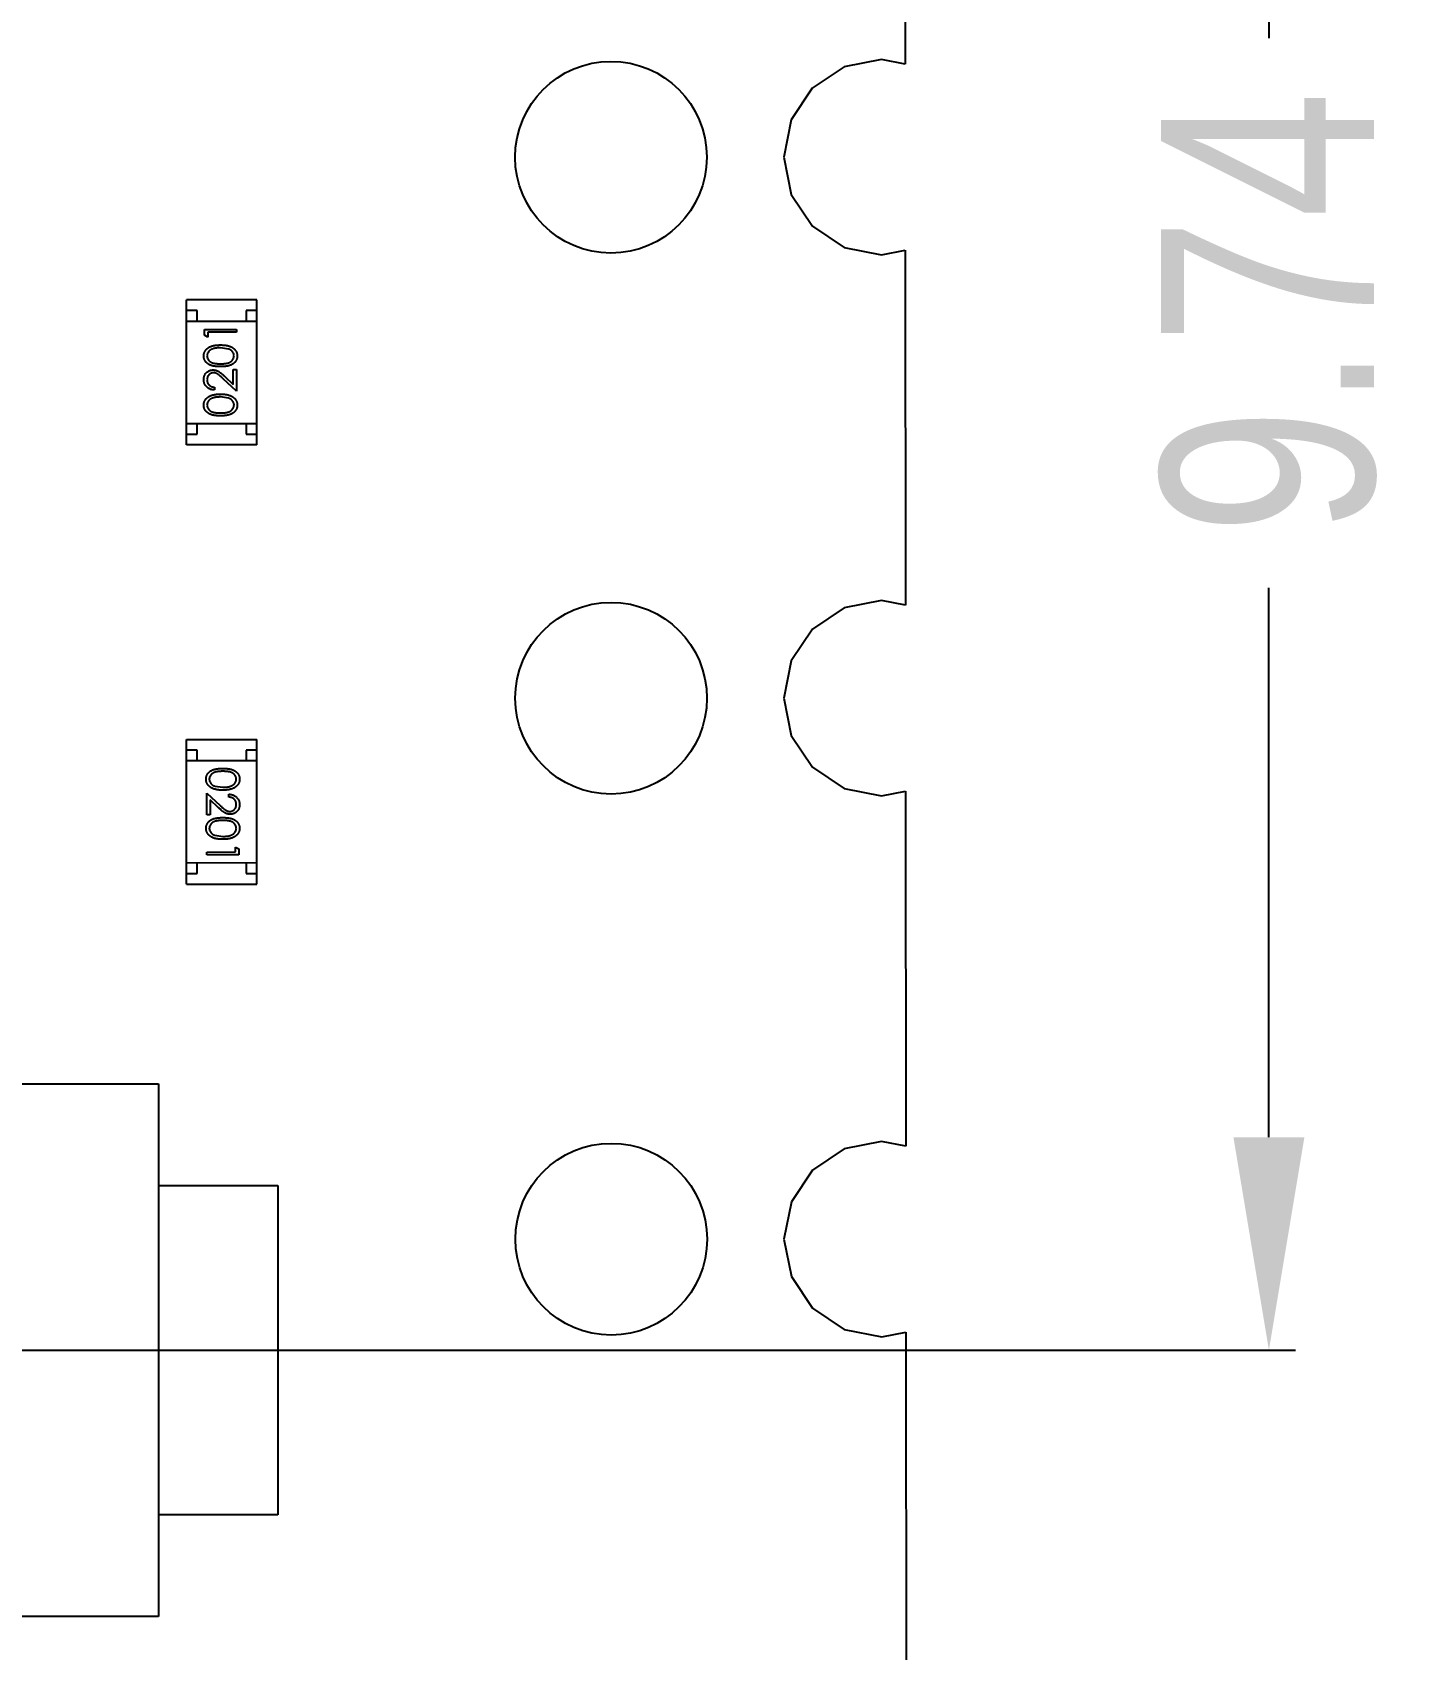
# Model space of a CAD drawing. Header units: inches. Extents: x -3.8 to 68.3, y -16.6 to 35.1.
# Drawn here: x 26.43 to 32.89, y 9.01 to 16.61 of the extents above; entities that cross this region are included whole.
import ezdxf

# ---------------------------------------------------------------- set-up
doc = ezdxf.new("R2010")
doc.units = ezdxf.units.IN
doc.header["$LTSCALE"] = 1.21
doc.header["$MEASUREMENT"] = 0
doc.header["$PDMODE"] = 3
doc.header["$PDSIZE"] = 0.3125
doc.layers.get('0').update_dxf_attribs({"linetype": 'CONTINUOUS'})
doc.layers.get('Defpoints').update_dxf_attribs({"linetype": 'CONTINUOUS'})
doc.layers.add('DIM', color=3, linetype='CONTINUOUS')
doc.styles.get("Standard").update_dxf_attribs({"font": 'txt', "width": 0.8})
doc.dimstyles.get("Standard").update_dxf_attribs({"dimtxt": 0.15625, "dimasz": 0.1875, "dimexe": 0.125, "dimexo": 0.0625, "dimgap": 0.09, "dimtad": 0, "dimtih": 1, "dimtoh": 1, "dimzin": 4, "dimdsep": 46, "dimtxsty": 'STANDARD', "dimblk": '_FILLED', "dimblk1": '_FILLED', "dimblk2": '_FILLED', "dimcen": 0.09, "dimazin": 1, "dimtp": 0.01, "dimtm": 0.01, "dimtfac": 1, "dimtofl": 0, "dimtmove": 0, "dimatfit": 3, "dimldrblk": '_FILLED', "dimfxl": 1, "dimtolj": 1, "dimtzin": 4, "dimarcsym": 0})

# ---------------------------------------------------------------- blocks, each defined once
blk = doc.blocks.new('_FILLED')
at = {"color": 0, "linetype": 'ByBlock'}
blk.add_solid([(0, 0), (-1, 0.1667), (-1, -0.1667)], dxfattribs=at)
blk = doc.blocks.new('*D7')
at = {"layer": 'Defpoints', "color": 0}
for p in [(13.5249, 20.1472), (6.8898, -3.3493), (29.5392, -3.3493)]:
    blk.add_point(p, dxfattribs=at)
at = {"layer": 'DIM', "color": 0, "lineweight": -2}
for p, q in [((13.4624, 20.1472), (6.7648, 20.1472)), ((6.8898, 19.1472), (6.8898, 10.0223)), ((6.8898, -2.3493), (6.8898, 6.7756)), ((29.4767, -3.3493), (6.7648, -3.3493))]:
    blk.add_line(p, q, dxfattribs=at)
for p, rotation in [((6.8898, 20.1472), 90), ((6.8898, -3.3493), 270)]:
    blk.add_blockref('_FILLED', p, dxfattribs=dict(at, rotation=rotation))
at = {"layer": 'DIM', "color": 0, "insert": (6.8898, 8.3989), "char_height": 1, "attachment_point": 5, "rotation": 90}
blk.add_mtext('\\A1;23.50', dxfattribs=at)
blk = doc.blocks.new('*D13')
at = {"layer": 'Defpoints', "color": 0}
for p in [(29.5249, 20.1593), (32.2355, 20.1593), (25.5208, 10.4191)]:
    blk.add_point(p, dxfattribs=at)
at = {"layer": 'DIM', "color": 0, "lineweight": -2}
for p, q in [((29.5874, 20.1593), (32.3605, 20.1593)), ((32.2355, 19.1593), (32.2355, 16.5792)), ((32.2355, 11.4191), (32.2355, 13.9992)), ((25.5833, 10.4191), (32.3605, 10.4191))]:
    blk.add_line(p, q, dxfattribs=at)
for p, rotation in [((32.2355, 20.1593), 90), ((32.2355, 10.4191), 270)]:
    blk.add_blockref('_FILLED', p, dxfattribs=dict(at, rotation=rotation))
at = {"layer": 'DIM', "color": 0, "insert": (32.2355, 15.2892), "char_height": 1, "attachment_point": 5, "rotation": 90}
blk.add_mtext('\\A1;9.74', dxfattribs=at)

msp = doc.modelspace()

# ---------------------------------------------------------------- linework, layer by layer
at = {"color": 7, "linetype": 'Continuous'}
for p, q in [((30.5258, 18.124), (30.5268, 16.4576)), ((30.4157, 16.4797), (30.2401, 16.4447)), ((30.5268, 16.4576), (30.4157, 16.4797)), ((30.2401, 16.4447), (30.0913, 16.3452)), ((30.0913, 16.3452), (29.9919, 16.1964)), ((29.9919, 16.1964), (29.957, 16.0208)), ((29.957, 16.0208), (29.992, 15.8452)), ((29.992, 15.8452), (30.0915, 15.6964)), ((30.0915, 15.6964), (30.2403, 15.5969)), ((30.2403, 15.5969), (30.4159, 15.5621)), ((30.4159, 15.5621), (30.5273, 15.5842)), ((30.5273, 15.5842), (30.5284, 13.9174)), ((27.4822, 15.3505), (27.1522, 15.3504)), ((27.1524, 14.6704), (27.1522, 15.3504)), ((27.4824, 14.6705), (27.4822, 15.3505)), ((27.2023, 15.3004), (27.1523, 15.3004)), ((27.2023, 15.2504), (27.2023, 15.3004)), ((27.4323, 15.3005), (27.4323, 15.2505)), ((27.4823, 15.3005), (27.4323, 15.3005)), ((27.1523, 15.2504), (27.4823, 15.2505)), ((27.237, 15.1845), (27.237, 15.2123)), ((27.237, 15.2123), (27.387, 15.2123)), ((27.2524, 15.1988), (27.2524, 15.1757)), ((27.387, 15.1988), (27.2524, 15.1988)), ((27.387, 15.2123), (27.387, 15.1988)), ((27.2524, 15.1757), (27.237, 15.1845)), ((27.3497, 15.1201), (27.312, 15.1257)), ((27.3871, 14.9219), (27.325, 14.9801)), ((27.3316, 14.9915), (27.3717, 14.954)), ((27.3717, 14.954), (27.3716, 15.0238)), ((27.3716, 15.0238), (27.387, 15.0238)), ((27.387, 15.0238), (27.3871, 14.9219)), ((27.2832, 14.9411), (27.2832, 14.9277)), ((27.3498, 14.8893), (27.3121, 14.895)), ((27.1524, 14.7704), (27.4824, 14.7705)), ((27.2024, 14.7204), (27.2024, 14.7704)), ((27.4324, 14.7705), (27.4324, 14.7205)), ((27.1524, 14.7204), (27.2024, 14.7204)), ((27.4824, 14.6705), (27.1524, 14.6704)), ((27.4324, 14.7205), (27.4824, 14.7205)), ((30.2407, 13.9047), (30.0919, 13.8052)), ((30.4163, 13.9397), (30.2407, 13.9047)), ((30.5284, 13.9174), (30.4163, 13.9397)), ((30.0919, 13.8052), (29.9924, 13.6564)), ((29.9924, 13.6564), (29.9576, 13.4808)), ((29.9576, 13.4808), (29.9925, 13.3052)), ((29.9925, 13.3052), (30.092, 13.1564)), ((27.1525, 13.2868), (27.4825, 13.2869)), ((27.1527, 12.6068), (27.1525, 13.2868)), ((27.2025, 13.2369), (27.1525, 13.2368)), ((27.2026, 13.1869), (27.2025, 13.2369)), ((27.4825, 13.2369), (27.4325, 13.2369)), ((27.4325, 13.2369), (27.4326, 13.1869)), ((27.4827, 12.6069), (27.4825, 13.2869)), ((27.4826, 13.1869), (27.1526, 13.1868)), ((30.092, 13.1564), (30.2409, 13.0569)), ((27.2851, 13.0681), (27.3229, 13.0624)), ((27.2479, 12.9335), (27.2479, 13.0354)), ((27.2479, 13.0354), (27.31, 12.9773)), ((27.2633, 13.0033), (27.2633, 12.9335)), ((27.3033, 12.9658), (27.2633, 13.0033)), ((27.3517, 13.0162), (27.3517, 13.0297)), ((30.2409, 13.0569), (30.4165, 13.0221)), ((30.4165, 13.0221), (30.5289, 13.0444)), ((30.5289, 13.0444), (30.5299, 11.3772)), ((27.2633, 12.9335), (27.2479, 12.9335)), ((27.2852, 12.8373), (27.3229, 12.8316)), ((27.2479, 12.7585), (27.3825, 12.7586)), ((27.2479, 12.7451), (27.2479, 12.7585)), ((27.3825, 12.7586), (27.3825, 12.7816)), ((27.3825, 12.7816), (27.3979, 12.7728)), ((27.3979, 12.7728), (27.3979, 12.7451)), ((27.4827, 12.7069), (27.1527, 12.7068)), ((27.2027, 12.6569), (27.2027, 12.7069)), ((27.3979, 12.7451), (27.2479, 12.7451)), ((27.4327, 12.7069), (27.4327, 12.6569)), ((27.1527, 12.6568), (27.2027, 12.6569)), ((27.1527, 12.6068), (27.4827, 12.6069)), ((27.4327, 12.6569), (27.4827, 12.6569)), ((24.021, 11.6688), (27.021, 11.6694)), ((27.021, 11.6694), (27.0215, 9.1694)), ((30.4168, 11.3997), (30.2412, 11.3647)), ((30.5299, 11.3772), (30.4168, 11.3997)), ((30.2412, 11.3647), (30.0924, 11.2652)), ((30.0924, 11.2652), (29.993, 11.1164)), ((27.0211, 11.192), (27.5817, 11.1921)), ((27.5817, 11.1921), (27.582, 9.647)), ((29.993, 11.1164), (29.9581, 10.9408)), ((29.9581, 10.9408), (29.9931, 10.7652)), ((29.9931, 10.7652), (30.0926, 10.6164)), ((30.0926, 10.6164), (30.2414, 10.5169)), ((30.2414, 10.5169), (30.417, 10.4821)), ((30.417, 10.4821), (30.5305, 10.5047)), ((30.5305, 10.5047), (30.5315, 8.837)), ((27.582, 9.647), (27.0214, 9.6469)), ((27.0215, 9.1694), (24.0215, 9.1688))]:
    msp.add_line(p, q, dxfattribs=at)
for centre in [(29.1458, 16.0206), (29.1464, 13.4806), (29.1469, 10.9406)]:
    msp.add_circle(centre, 0.45, dxfattribs=at)
for points, knots in [([(27.2332, 15.0874), (27.2332, 15.0886), (27.2332, 15.091), (27.2336, 15.0945), (27.2343, 15.0979), (27.2352, 15.1012), (27.2364, 15.1045), (27.2379, 15.1077), (27.2396, 15.1108), (27.2416, 15.1137), (27.2438, 15.1166), (27.2463, 15.1193), (27.2491, 15.1219), (27.2521, 15.1243), (27.2554, 15.1266), (27.259, 15.1287), (27.2628, 15.1306), (27.2669, 15.1324), (27.2713, 15.134), (27.2761, 15.1354), (27.2812, 15.1366), (27.2867, 15.1375), (27.2925, 15.1383), (27.2987, 15.1388), (27.3053, 15.1391), (27.3098, 15.1392), (27.3121, 15.1392)], [0, 0, 0, 0, 0.033788, 0.067194, 0.099862, 0.132567, 0.165151, 0.197913, 0.231319, 0.265083, 0.299255, 0.334399, 0.369943, 0.406284, 0.444064, 0.482998, 0.523354, 0.565537, 0.609613, 0.656391, 0.705885, 0.758325, 0.813832, 0.872795, 0.934722, 1, 1, 1, 1]), ([(27.312, 15.1257), (27.3102, 15.1257), (27.3067, 15.1257), (27.3015, 15.1255), (27.2966, 15.125), (27.2919, 15.1245), (27.2875, 15.1238), (27.2834, 15.123), (27.2795, 15.1219), (27.2758, 15.1207), (27.2724, 15.1194), (27.2692, 15.118), (27.2662, 15.1164), (27.2635, 15.1147), (27.261, 15.1129), (27.2588, 15.111), (27.2568, 15.1089), (27.2545, 15.106), (27.2522, 15.1023), (27.2501, 15.0976), (27.2488, 15.0928), (27.2486, 15.0895), (27.2486, 15.0879)], [0, 0, 0, 0, 0.065681, 0.128486, 0.188175, 0.245106, 0.299448, 0.350823, 0.399942, 0.446672, 0.491255, 0.533376, 0.573853, 0.612526, 0.649597, 0.685532, 0.720106, 0.753838, 0.818925, 0.880493, 0.940311, 1, 1, 1, 1]), ([(27.3121, 15.1392), (27.3144, 15.1392), (27.3188, 15.1391), (27.3254, 15.1388), (27.3315, 15.1383), (27.3374, 15.1376), (27.3428, 15.1366), (27.3479, 15.1354), (27.3526, 15.1341), (27.357, 15.1325), (27.3611, 15.1307), (27.3649, 15.1288), (27.3685, 15.1267), (27.3718, 15.1245), (27.3748, 15.1221), (27.3776, 15.1195), (27.3801, 15.1168), (27.3824, 15.1139), (27.3844, 15.1108), (27.3861, 15.1078), (27.3876, 15.1046), (27.3888, 15.1013), (27.3897, 15.098), (27.3904, 15.0945), (27.3908, 15.091), (27.3908, 15.0886), (27.3909, 15.0874)], [0, 0, 0, 0, 0.065063, 0.126773, 0.185516, 0.240765, 0.29298, 0.34225, 0.388919, 0.432776, 0.474628, 0.514775, 0.553606, 0.591426, 0.628028, 0.663804, 0.698984, 0.733591, 0.767628, 0.801208, 0.834264, 0.866981, 0.89972, 0.932702, 0.966176, 1, 1, 1, 1]), ([(27.3755, 15.0879), (27.3754, 15.0895), (27.3753, 15.0929), (27.374, 15.0977), (27.372, 15.1024), (27.3696, 15.1061), (27.3674, 15.1089), (27.3654, 15.1109), (27.3633, 15.1128), (27.361, 15.1145), (27.3585, 15.1161), (27.3557, 15.1176), (27.3528, 15.1189), (27.3508, 15.1197), (27.3497, 15.1201)], [0, 0, 0, 0, 0.112813, 0.225394, 0.339595, 0.459675, 0.521735, 0.583926, 0.648174, 0.713881, 0.781004, 0.851451, 0.924051, 1, 1, 1, 1]), ([(27.3121, 15.0373), (27.3097, 15.0373), (27.305, 15.0373), (27.2982, 15.0376), (27.2918, 15.0381), (27.2859, 15.0388), (27.2803, 15.0396), (27.2752, 15.0408), (27.2705, 15.042), (27.2662, 15.0435), (27.2622, 15.0452), (27.2585, 15.047), (27.2551, 15.0491), (27.2519, 15.0512), (27.2489, 15.0535), (27.2462, 15.056), (27.2438, 15.0587), (27.2415, 15.0615), (27.2396, 15.0644), (27.2379, 15.0674), (27.2364, 15.0706), (27.2352, 15.0738), (27.2343, 15.0771), (27.2336, 15.0804), (27.2332, 15.0839), (27.2332, 15.0862), (27.2332, 15.0874)], [0, 0, 0, 0, 0.068595, 0.133246, 0.194313, 0.251279, 0.304513, 0.354235, 0.400481, 0.443411, 0.484015, 0.523252, 0.561042, 0.5979, 0.633518, 0.668314, 0.702496, 0.736685, 0.770293, 0.803437, 0.835913, 0.86846, 0.900847, 0.933467, 0.966258, 1, 1, 1, 1]), ([(27.2486, 15.0879), (27.2486, 15.0862), (27.2488, 15.0829), (27.2501, 15.078), (27.2522, 15.0733), (27.2546, 15.0695), (27.2568, 15.0667), (27.2587, 15.0647), (27.2609, 15.0628), (27.2632, 15.061), (27.2657, 15.0594), (27.2684, 15.0579), (27.2713, 15.0565), (27.2744, 15.0553), (27.2778, 15.0542), (27.2816, 15.0533), (27.2857, 15.0525), (27.2903, 15.0519), (27.2952, 15.0513), (27.3004, 15.051), (27.3061, 15.0507), (27.31, 15.0507), (27.312, 15.0507)], [0, 0, 0, 0, 0.060387, 0.120883, 0.182755, 0.247811, 0.281299, 0.315088, 0.349702, 0.384857, 0.420966, 0.458511, 0.497175, 0.537602, 0.580503, 0.627468, 0.678388, 0.733983, 0.793747, 0.857714, 0.926698, 1, 1, 1, 1]), ([(27.312, 15.0507), (27.314, 15.0507), (27.3179, 15.0507), (27.3236, 15.051), (27.3288, 15.0514), (27.3337, 15.0518), (27.3382, 15.0525), (27.3424, 15.0533), (27.3462, 15.0542), (27.3496, 15.0553), (27.3527, 15.0565), (27.3556, 15.0579), (27.3583, 15.0593), (27.3608, 15.061), (27.3631, 15.0628), (27.3653, 15.0646), (27.3672, 15.0667), (27.3695, 15.0696), (27.3719, 15.0733), (27.3739, 15.0781), (27.3752, 15.0829), (27.3754, 15.0862), (27.3755, 15.0879)], [0, 0, 0, 0, 0.072951, 0.141584, 0.205926, 0.265301, 0.320597, 0.371817, 0.41879, 0.461699, 0.502134, 0.540804, 0.578181, 0.614297, 0.649678, 0.684299, 0.718359, 0.752081, 0.817652, 0.879722, 0.939966, 1, 1, 1, 1]), ([(27.3909, 15.0874), (27.3908, 15.0863), (27.3908, 15.0839), (27.3904, 15.0805), (27.3897, 15.0771), (27.3888, 15.0738), (27.3877, 15.0706), (27.3862, 15.0675), (27.3846, 15.0645), (27.3826, 15.0616), (27.3804, 15.0588), (27.378, 15.0562), (27.3753, 15.0537), (27.3723, 15.0514), (27.3691, 15.0492), (27.3656, 15.0472), (27.3619, 15.0453), (27.3579, 15.0436), (27.3536, 15.0421), (27.3489, 15.0408), (27.3437, 15.0397), (27.3382, 15.0388), (27.3322, 15.0381), (27.3259, 15.0376), (27.3191, 15.0373), (27.3145, 15.0373), (27.3121, 15.0373)], [0, 0, 0, 0, 0.033787, 0.066622, 0.099285, 0.131361, 0.163585, 0.196104, 0.228902, 0.262158, 0.295991, 0.330218, 0.36506, 0.400951, 0.43762, 0.475708, 0.515381, 0.556414, 0.599765, 0.646424, 0.696431, 0.749782, 0.806573, 0.867436, 0.931887, 1, 1, 1, 1]), ([(27.2332, 14.9766), (27.2332, 14.9782), (27.2333, 14.9814), (27.234, 14.9862), (27.235, 14.9906), (27.2364, 14.9949), (27.2383, 14.9989), (27.2406, 15.0026), (27.2433, 15.0062), (27.2464, 15.0094), (27.2498, 15.0123), (27.2534, 15.0149), (27.2571, 15.017), (27.2609, 15.0188), (27.2649, 15.0202), (27.2691, 15.0212), (27.2734, 15.0217), (27.2763, 15.0218), (27.2778, 15.0219)], [0, 0, 0, 0, 0.069475, 0.136517, 0.200789, 0.26383, 0.325735, 0.387291, 0.449509, 0.512968, 0.576275, 0.63758, 0.697903, 0.757172, 0.816599, 0.876653, 0.93729, 1, 1, 1, 1]), ([(27.2832, 14.9277), (27.2814, 14.9277), (27.2779, 14.9279), (27.2728, 14.9287), (27.2679, 14.9299), (27.2633, 14.9315), (27.2589, 14.9335), (27.2547, 14.936), (27.2508, 14.9388), (27.2472, 14.9421), (27.2439, 14.9456), (27.2411, 14.9495), (27.2386, 14.9535), (27.2366, 14.9577), (27.2351, 14.9621), (27.234, 14.9668), (27.2333, 14.9716), (27.2332, 14.9749), (27.2332, 14.9766)], [0, 0, 0, 0, 0.068791, 0.135103, 0.198979, 0.261904, 0.323495, 0.385195, 0.446969, 0.509765, 0.572251, 0.633405, 0.693251, 0.752583, 0.812579, 0.873275, 0.93555, 1, 1, 1, 1]), ([(27.279, 15.0084), (27.278, 15.0084), (27.2759, 15.0083), (27.273, 15.0079), (27.2701, 15.0071), (27.2674, 15.0061), (27.2647, 15.0048), (27.2622, 15.0031), (27.2598, 15.0012), (27.2575, 14.999), (27.2554, 14.9966), (27.2536, 14.994), (27.252, 14.9913), (27.2508, 14.9885), (27.2498, 14.9855), (27.2491, 14.9824), (27.2487, 14.9792), (27.2486, 14.977), (27.2486, 14.9759)], [0, 0, 0, 0, 0.061965, 0.122122, 0.180988, 0.239933, 0.299906, 0.359989, 0.421776, 0.486576, 0.551535, 0.615018, 0.677259, 0.73973, 0.80305, 0.866495, 0.931973, 1, 1, 1, 1]), ([(27.2486, 14.9759), (27.2486, 14.9747), (27.2487, 14.9724), (27.2491, 14.969), (27.2498, 14.9658), (27.2508, 14.9627), (27.2521, 14.9598), (27.2537, 14.957), (27.2555, 14.9544), (27.2577, 14.9519), (27.26, 14.9497), (27.2627, 14.9477), (27.2655, 14.9459), (27.2686, 14.9444), (27.2719, 14.9432), (27.2755, 14.9422), (27.2793, 14.9415), (27.2819, 14.9412), (27.2832, 14.9411)], [0, 0, 0, 0, 0.064439, 0.126547, 0.186887, 0.245878, 0.304041, 0.362191, 0.420976, 0.48066, 0.5406, 0.600689, 0.661936, 0.724443, 0.789038, 0.856314, 0.926352, 1, 1, 1, 1]), ([(27.2778, 15.0219), (27.2799, 15.0218), (27.284, 15.0217), (27.2901, 15.0204), (27.296, 15.0185), (27.3007, 15.0162), (27.3046, 15.0139), (27.3077, 15.0118), (27.3111, 15.0093), (27.3147, 15.0064), (27.3186, 15.0033), (27.3227, 14.9997), (27.3271, 14.9957), (27.3301, 14.993), (27.3316, 14.9915)], [0, 0, 0, 0, 0.098702, 0.195672, 0.292422, 0.391343, 0.444462, 0.504229, 0.570352, 0.642546, 0.722288, 0.807921, 0.90047, 1, 1, 1, 1]), ([(27.325, 14.9801), (27.3235, 14.9815), (27.3206, 14.9842), (27.3165, 14.988), (27.3126, 14.9915), (27.3091, 14.9946), (27.3058, 14.9972), (27.3029, 14.9996), (27.3002, 15.0015), (27.2971, 15.0035), (27.2933, 15.0055), (27.2886, 15.0072), (27.2838, 15.0082), (27.2806, 15.0084), (27.279, 15.0084)], [0, 0, 0, 0, 0.110803, 0.212829, 0.306101, 0.390647, 0.466924, 0.534481, 0.593587, 0.644557, 0.7362, 0.825024, 0.911986, 1, 1, 1, 1]), ([(27.2332, 14.8566), (27.2332, 14.8578), (27.2333, 14.8602), (27.2337, 14.8637), (27.2343, 14.8671), (27.2353, 14.8705), (27.2364, 14.8737), (27.2379, 14.8769), (27.2396, 14.88), (27.2416, 14.883), (27.2438, 14.8858), (27.2464, 14.8886), (27.2491, 14.8911), (27.2522, 14.8936), (27.2555, 14.8958), (27.259, 14.8979), (27.2629, 14.8998), (27.2669, 14.9016), (27.2714, 14.9032), (27.2761, 14.9047), (27.2812, 14.9058), (27.2867, 14.9068), (27.2926, 14.9075), (27.2988, 14.9081), (27.3053, 14.9083), (27.3098, 14.9084), (27.3121, 14.9084)], [0, 0, 0, 0, 0.033788, 0.067194, 0.099862, 0.132567, 0.165151, 0.197913, 0.231319, 0.265083, 0.299255, 0.334399, 0.369943, 0.406284, 0.444064, 0.482998, 0.523354, 0.565537, 0.609613, 0.656391, 0.705885, 0.758325, 0.813832, 0.872795, 0.934722, 1, 1, 1, 1]), ([(27.3121, 14.895), (27.3103, 14.8949), (27.3067, 14.8949), (27.3016, 14.8947), (27.2967, 14.8943), (27.292, 14.8938), (27.2876, 14.893), (27.2834, 14.8922), (27.2795, 14.8911), (27.2758, 14.89), (27.2724, 14.8886), (27.2692, 14.8872), (27.2663, 14.8856), (27.2636, 14.884), (27.2611, 14.8822), (27.2589, 14.8802), (27.2569, 14.8781), (27.2546, 14.8753), (27.2522, 14.8715), (27.2501, 14.8669), (27.2489, 14.862), (27.2487, 14.8587), (27.2486, 14.8571)], [0, 0, 0, 0, 0.065681, 0.128486, 0.188175, 0.245106, 0.299448, 0.350823, 0.399942, 0.446672, 0.491255, 0.533376, 0.573853, 0.612526, 0.649597, 0.685532, 0.720106, 0.753838, 0.818925, 0.880493, 0.940311, 1, 1, 1, 1]), ([(27.3121, 14.9084), (27.3144, 14.9084), (27.3189, 14.9083), (27.3254, 14.9081), (27.3316, 14.9075), (27.3374, 14.9068), (27.3429, 14.9059), (27.3479, 14.9047), (27.3527, 14.9034), (27.3571, 14.9017), (27.3612, 14.9), (27.365, 14.898), (27.3685, 14.896), (27.3718, 14.8937), (27.3749, 14.8913), (27.3776, 14.8887), (27.3802, 14.886), (27.3824, 14.8831), (27.3844, 14.8801), (27.3862, 14.877), (27.3876, 14.8738), (27.3888, 14.8705), (27.3898, 14.8672), (27.3904, 14.8638), (27.3909, 14.8602), (27.3909, 14.8579), (27.3909, 14.8567)], [0, 0, 0, 0, 0.065063, 0.126773, 0.185516, 0.240765, 0.29298, 0.34225, 0.388919, 0.432776, 0.474628, 0.514775, 0.553606, 0.591426, 0.628028, 0.663804, 0.698984, 0.733591, 0.767628, 0.801208, 0.834264, 0.866981, 0.89972, 0.932702, 0.966176, 1, 1, 1, 1]), ([(27.3755, 14.8571), (27.3755, 14.8588), (27.3753, 14.8621), (27.374, 14.8669), (27.372, 14.8717), (27.3697, 14.8753), (27.3674, 14.8781), (27.3655, 14.8802), (27.3634, 14.882), (27.361, 14.8838), (27.3585, 14.8854), (27.3558, 14.8868), (27.3529, 14.8881), (27.3508, 14.8889), (27.3498, 14.8893)], [0, 0, 0, 0, 0.112813, 0.225394, 0.339595, 0.459675, 0.521735, 0.583926, 0.648174, 0.713881, 0.781004, 0.851451, 0.924051, 1, 1, 1, 1]), ([(27.3121, 14.8065), (27.3097, 14.8065), (27.3051, 14.8065), (27.2983, 14.8068), (27.2919, 14.8073), (27.2859, 14.808), (27.2804, 14.8089), (27.2753, 14.81), (27.2706, 14.8113), (27.2663, 14.8128), (27.2623, 14.8144), (27.2586, 14.8162), (27.2551, 14.8183), (27.2519, 14.8204), (27.249, 14.8228), (27.2462, 14.8252), (27.2438, 14.8279), (27.2416, 14.8307), (27.2396, 14.8336), (27.2379, 14.8367), (27.2364, 14.8398), (27.2353, 14.843), (27.2343, 14.8463), (27.2337, 14.8497), (27.2333, 14.8531), (27.2332, 14.8555), (27.2332, 14.8566)], [0, 0, 0, 0, 0.068595, 0.133246, 0.194313, 0.251279, 0.304513, 0.354235, 0.400481, 0.443411, 0.484015, 0.523252, 0.561042, 0.5979, 0.633518, 0.668314, 0.702496, 0.736685, 0.770293, 0.803437, 0.835913, 0.86846, 0.900847, 0.933467, 0.966258, 1, 1, 1, 1]), ([(27.2486, 14.8571), (27.2487, 14.8554), (27.2489, 14.8521), (27.2501, 14.8472), (27.2522, 14.8425), (27.2546, 14.8388), (27.2568, 14.8359), (27.2588, 14.8339), (27.2609, 14.832), (27.2632, 14.8302), (27.2658, 14.8286), (27.2685, 14.8271), (27.2714, 14.8258), (27.2745, 14.8245), (27.2779, 14.8234), (27.2816, 14.8225), (27.2858, 14.8217), (27.2903, 14.8211), (27.2952, 14.8206), (27.3005, 14.8202), (27.3062, 14.82), (27.3101, 14.82), (27.3121, 14.82)], [0, 0, 0, 0, 0.060387, 0.120883, 0.182755, 0.247811, 0.281299, 0.315088, 0.349702, 0.384857, 0.420966, 0.458511, 0.497175, 0.537602, 0.580503, 0.627468, 0.678388, 0.733983, 0.793747, 0.857714, 0.926698, 1, 1, 1, 1]), ([(27.3121, 14.82), (27.3141, 14.82), (27.318, 14.82), (27.3236, 14.8202), (27.3289, 14.8206), (27.3338, 14.8211), (27.3383, 14.8217), (27.3424, 14.8225), (27.3462, 14.8234), (27.3496, 14.8245), (27.3527, 14.8258), (27.3556, 14.8271), (27.3583, 14.8286), (27.3608, 14.8302), (27.3632, 14.832), (27.3653, 14.8339), (27.3672, 14.8359), (27.3695, 14.8388), (27.3719, 14.8425), (27.374, 14.8473), (27.3753, 14.8522), (27.3754, 14.8555), (27.3755, 14.8571)], [0, 0, 0, 0, 0.072951, 0.141584, 0.205926, 0.265301, 0.320597, 0.371817, 0.41879, 0.461699, 0.502134, 0.540804, 0.578181, 0.614297, 0.649678, 0.684299, 0.718359, 0.752081, 0.817652, 0.879722, 0.939966, 1, 1, 1, 1]), ([(27.3909, 14.8567), (27.3909, 14.8555), (27.3909, 14.8532), (27.3904, 14.8497), (27.3898, 14.8463), (27.3889, 14.8431), (27.3878, 14.8399), (27.3863, 14.8368), (27.3846, 14.8338), (27.3827, 14.8308), (27.3805, 14.8281), (27.3781, 14.8254), (27.3753, 14.8229), (27.3724, 14.8206), (27.3692, 14.8184), (27.3657, 14.8164), (27.362, 14.8146), (27.358, 14.8129), (27.3536, 14.8114), (27.3489, 14.81), (27.3438, 14.809), (27.3382, 14.8081), (27.3323, 14.8073), (27.3259, 14.8069), (27.3192, 14.8065), (27.3145, 14.8065), (27.3121, 14.8065)], [0, 0, 0, 0, 0.033787, 0.066622, 0.099285, 0.131361, 0.163585, 0.196104, 0.228902, 0.262158, 0.295991, 0.330218, 0.36506, 0.400951, 0.43762, 0.475708, 0.515381, 0.556414, 0.599765, 0.646424, 0.696431, 0.749782, 0.806573, 0.867436, 0.931887, 1, 1, 1, 1]), ([(27.244, 13.1007), (27.244, 13.1019), (27.2441, 13.1042), (27.2445, 13.1077), (27.2451, 13.111), (27.246, 13.1143), (27.2472, 13.1175), (27.2486, 13.1206), (27.2503, 13.1236), (27.2522, 13.1265), (27.2544, 13.1293), (27.2569, 13.132), (27.2596, 13.1344), (27.2626, 13.1367), (27.2658, 13.1389), (27.2692, 13.1409), (27.273, 13.1428), (27.277, 13.1445), (27.2813, 13.146), (27.286, 13.1473), (27.2912, 13.1484), (27.2967, 13.1493), (27.3026, 13.15), (27.309, 13.1505), (27.3158, 13.1508), (27.3204, 13.1508), (27.3228, 13.1508)], [0, 0, 0, 0, 0.033787, 0.066622, 0.099285, 0.131361, 0.163585, 0.196104, 0.228902, 0.262158, 0.295991, 0.330218, 0.36506, 0.400951, 0.43762, 0.475708, 0.515381, 0.556414, 0.599765, 0.646424, 0.696431, 0.749782, 0.806573, 0.867436, 0.931887, 1, 1, 1, 1]), ([(27.3228, 13.1374), (27.3208, 13.1374), (27.317, 13.1374), (27.3113, 13.1371), (27.306, 13.1368), (27.3011, 13.1363), (27.2966, 13.1356), (27.2925, 13.1349), (27.2887, 13.1339), (27.2853, 13.1328), (27.2822, 13.1316), (27.2793, 13.1302), (27.2766, 13.1288), (27.2741, 13.1271), (27.2718, 13.1254), (27.2696, 13.1235), (27.2677, 13.1214), (27.2654, 13.1186), (27.263, 13.1148), (27.2609, 13.1101), (27.2596, 13.1052), (27.2595, 13.1019), (27.2594, 13.1002)], [0, 0, 0, 0, 0.072951, 0.141584, 0.205926, 0.265301, 0.320597, 0.371817, 0.41879, 0.461699, 0.502134, 0.540804, 0.578181, 0.614297, 0.649678, 0.684299, 0.718359, 0.752081, 0.817652, 0.879722, 0.939966, 1, 1, 1, 1]), ([(27.3228, 13.1508), (27.3252, 13.1508), (27.3299, 13.1508), (27.3367, 13.1505), (27.343, 13.15), (27.349, 13.1493), (27.3546, 13.1485), (27.3597, 13.1473), (27.3644, 13.1461), (27.3687, 13.1446), (27.3726, 13.1429), (27.3763, 13.1411), (27.3798, 13.1391), (27.383, 13.1369), (27.3859, 13.1346), (27.3887, 13.1321), (27.3911, 13.1295), (27.3933, 13.1267), (27.3953, 13.1237), (27.397, 13.1207), (27.3985, 13.1176), (27.3996, 13.1143), (27.4006, 13.1111), (27.4012, 13.1077), (27.4016, 13.1042), (27.4017, 13.1019), (27.4017, 13.1007)], [0, 0, 0, 0, 0.068595, 0.133246, 0.194313, 0.251279, 0.304513, 0.354235, 0.400481, 0.443411, 0.484015, 0.523252, 0.561042, 0.5979, 0.633518, 0.668314, 0.702496, 0.736685, 0.770293, 0.803437, 0.835913, 0.86846, 0.900847, 0.933467, 0.966258, 1, 1, 1, 1]), ([(27.3863, 13.1003), (27.3862, 13.1019), (27.3861, 13.1052), (27.3848, 13.1101), (27.3827, 13.1148), (27.3803, 13.1186), (27.3781, 13.1214), (27.3761, 13.1235), (27.374, 13.1254), (27.3717, 13.1271), (27.3692, 13.1287), (27.3665, 13.1302), (27.3636, 13.1316), (27.3604, 13.1328), (27.357, 13.1339), (27.3533, 13.1348), (27.3491, 13.1357), (27.3446, 13.1362), (27.3397, 13.1368), (27.3344, 13.1371), (27.3288, 13.1374), (27.3249, 13.1374), (27.3228, 13.1374)], [0, 0, 0, 0, 0.060387, 0.120883, 0.182755, 0.247811, 0.281299, 0.315088, 0.349702, 0.384857, 0.420966, 0.458511, 0.497175, 0.537602, 0.580503, 0.627468, 0.678388, 0.733983, 0.793747, 0.857714, 0.926698, 1, 1, 1, 1]), ([(27.3228, 13.0489), (27.3205, 13.049), (27.316, 13.049), (27.3095, 13.0493), (27.3033, 13.0498), (27.2975, 13.0505), (27.2921, 13.0515), (27.287, 13.0527), (27.2822, 13.054), (27.2778, 13.0556), (27.2738, 13.0574), (27.27, 13.0593), (27.2664, 13.0614), (27.2631, 13.0636), (27.26, 13.066), (27.2573, 13.0686), (27.2547, 13.0714), (27.2525, 13.0743), (27.2505, 13.0773), (27.2487, 13.0804), (27.2473, 13.0836), (27.2461, 13.0868), (27.2452, 13.0902), (27.2445, 13.0936), (27.2441, 13.0971), (27.244, 13.0995), (27.244, 13.1007)], [0, 0, 0, 0, 0.065063, 0.126773, 0.185516, 0.240765, 0.29298, 0.34225, 0.388919, 0.432776, 0.474628, 0.514775, 0.553606, 0.591426, 0.628028, 0.663804, 0.698984, 0.733591, 0.767628, 0.801208, 0.834264, 0.866981, 0.89972, 0.932702, 0.966176, 1, 1, 1, 1]), ([(27.2594, 13.1002), (27.2595, 13.0986), (27.2596, 13.0953), (27.2609, 13.0904), (27.2629, 13.0857), (27.2653, 13.082), (27.2675, 13.0792), (27.2694, 13.0772), (27.2716, 13.0753), (27.2739, 13.0736), (27.2764, 13.072), (27.2791, 13.0705), (27.2821, 13.0692), (27.2841, 13.0684), (27.2851, 13.0681)], [0, 0, 0, 0, 0.112813, 0.225394, 0.339595, 0.459675, 0.521735, 0.583926, 0.648174, 0.713881, 0.781004, 0.851451, 0.924051, 1, 1, 1, 1]), ([(27.4017, 13.1007), (27.4017, 13.0995), (27.4016, 13.0971), (27.4012, 13.0936), (27.4006, 13.0902), (27.3996, 13.0869), (27.3985, 13.0836), (27.397, 13.0805), (27.3953, 13.0774), (27.3933, 13.0744), (27.3911, 13.0715), (27.3886, 13.0688), (27.3858, 13.0662), (27.3828, 13.0638), (27.3795, 13.0616), (27.3759, 13.0594), (27.3721, 13.0575), (27.368, 13.0557), (27.3636, 13.0541), (27.3588, 13.0527), (27.3537, 13.0515), (27.3482, 13.0506), (27.3424, 13.0498), (27.3362, 13.0493), (27.3296, 13.049), (27.3251, 13.049), (27.3228, 13.0489)], [0, 0, 0, 0, 0.033788, 0.067194, 0.099862, 0.132567, 0.165151, 0.197913, 0.231319, 0.265083, 0.299255, 0.334399, 0.369943, 0.406284, 0.444064, 0.482998, 0.523354, 0.565537, 0.609613, 0.656391, 0.705885, 0.758325, 0.813832, 0.872795, 0.934722, 1, 1, 1, 1]), ([(27.3229, 13.0624), (27.3247, 13.0624), (27.3282, 13.0625), (27.3334, 13.0626), (27.3383, 13.0631), (27.3429, 13.0636), (27.3473, 13.0643), (27.3515, 13.0651), (27.3554, 13.0662), (27.3591, 13.0674), (27.3625, 13.0687), (27.3657, 13.0702), (27.3686, 13.0717), (27.3713, 13.0734), (27.3738, 13.0752), (27.376, 13.0772), (27.378, 13.0792), (27.3803, 13.0821), (27.3827, 13.0858), (27.3848, 13.0905), (27.3861, 13.0953), (27.3862, 13.0986), (27.3863, 13.1003)], [0, 0, 0, 0, 0.065681, 0.128486, 0.188175, 0.245106, 0.299448, 0.350823, 0.399942, 0.446672, 0.491255, 0.533376, 0.573853, 0.612526, 0.649597, 0.685532, 0.720106, 0.753838, 0.818925, 0.880493, 0.940311, 1, 1, 1, 1]), ([(27.3517, 13.0297), (27.3535, 13.0296), (27.357, 13.0294), (27.3621, 13.0286), (27.367, 13.0275), (27.3716, 13.0258), (27.376, 13.0238), (27.3802, 13.0214), (27.3841, 13.0185), (27.3877, 13.0152), (27.391, 13.0117), (27.3939, 13.0079), (27.3963, 13.0039), (27.3983, 12.9996), (27.3998, 12.9952), (27.4009, 12.9906), (27.4016, 12.9858), (27.4017, 12.9825), (27.4017, 12.9808)], [0, 0, 0, 0, 0.068791, 0.135103, 0.198979, 0.261904, 0.323495, 0.385195, 0.446969, 0.509765, 0.572251, 0.633405, 0.693251, 0.752583, 0.812579, 0.873275, 0.93555, 1, 1, 1, 1]), ([(27.3863, 12.9815), (27.3863, 12.9827), (27.3862, 12.985), (27.3858, 12.9883), (27.3851, 12.9916), (27.3841, 12.9946), (27.3828, 12.9976), (27.3813, 13.0004), (27.3794, 13.003), (27.3773, 13.0054), (27.3749, 13.0077), (27.3723, 13.0097), (27.3694, 13.0114), (27.3663, 13.0129), (27.363, 13.0142), (27.3594, 13.0151), (27.3557, 13.0159), (27.3531, 13.0161), (27.3517, 13.0162)], [0, 0, 0, 0, 0.064439, 0.126547, 0.186887, 0.245878, 0.304041, 0.362191, 0.420976, 0.48066, 0.5406, 0.600689, 0.661936, 0.724443, 0.789038, 0.856314, 0.926352, 1, 1, 1, 1]), ([(27.2441, 12.8699), (27.2441, 12.8711), (27.2441, 12.8734), (27.2445, 12.8769), (27.2452, 12.8802), (27.2461, 12.8835), (27.2472, 12.8867), (27.2487, 12.8898), (27.2504, 12.8928), (27.2523, 12.8957), (27.2545, 12.8985), (27.2569, 12.9012), (27.2596, 12.9037), (27.2626, 12.906), (27.2658, 12.9081), (27.2693, 12.9102), (27.273, 12.912), (27.277, 12.9137), (27.2813, 12.9152), (27.2861, 12.9166), (27.2912, 12.9176), (27.2967, 12.9185), (27.3027, 12.9192), (27.309, 12.9197), (27.3158, 12.92), (27.3204, 12.9201), (27.3228, 12.9201)], [0, 0, 0, 0, 0.033787, 0.066622, 0.099285, 0.131361, 0.163585, 0.196104, 0.228902, 0.262158, 0.295991, 0.330218, 0.36506, 0.400951, 0.43762, 0.475708, 0.515381, 0.556414, 0.599765, 0.646424, 0.696431, 0.749782, 0.806573, 0.867436, 0.931887, 1, 1, 1, 1]), ([(27.3571, 12.9355), (27.3551, 12.9355), (27.3509, 12.9357), (27.3448, 12.9369), (27.3389, 12.9388), (27.3342, 12.9411), (27.3304, 12.9435), (27.3272, 12.9456), (27.3238, 12.948), (27.3202, 12.9509), (27.3163, 12.9541), (27.3122, 12.9577), (27.3078, 12.9616), (27.3049, 12.9644), (27.3033, 12.9658)], [0, 0, 0, 0, 0.098702, 0.195672, 0.292422, 0.391343, 0.444462, 0.504229, 0.570352, 0.642546, 0.722288, 0.807921, 0.90047, 1, 1, 1, 1]), ([(27.31, 12.9773), (27.3114, 12.9759), (27.3143, 12.9731), (27.3184, 12.9693), (27.3223, 12.9658), (27.3258, 12.9628), (27.3291, 12.9601), (27.332, 12.9578), (27.3347, 12.9559), (27.3378, 12.9538), (27.3416, 12.9519), (27.3463, 12.9502), (27.3511, 12.9491), (27.3543, 12.949), (27.3559, 12.9489)], [0, 0, 0, 0, 0.110803, 0.212829, 0.306101, 0.390647, 0.466924, 0.534481, 0.593587, 0.644557, 0.7362, 0.825024, 0.911986, 1, 1, 1, 1]), ([(27.3228, 12.9201), (27.3252, 12.9201), (27.3299, 12.92), (27.3367, 12.9197), (27.3431, 12.9192), (27.3491, 12.9185), (27.3546, 12.9177), (27.3597, 12.9166), (27.3644, 12.9153), (27.3687, 12.9138), (27.3727, 12.9122), (27.3764, 12.9103), (27.3798, 12.9083), (27.383, 12.9062), (27.386, 12.9038), (27.3887, 12.9014), (27.3912, 12.8987), (27.3934, 12.8959), (27.3953, 12.8929), (27.3971, 12.8899), (27.3985, 12.8868), (27.3997, 12.8836), (27.4006, 12.8803), (27.4013, 12.8769), (27.4017, 12.8735), (27.4017, 12.8711), (27.4017, 12.8699)], [0, 0, 0, 0, 0.068595, 0.133246, 0.194313, 0.251279, 0.304513, 0.354235, 0.400481, 0.443411, 0.484015, 0.523252, 0.561042, 0.5979, 0.633518, 0.668314, 0.702496, 0.736685, 0.770293, 0.803437, 0.835913, 0.86846, 0.900847, 0.933467, 0.966258, 1, 1, 1, 1]), ([(27.3559, 12.9489), (27.357, 12.949), (27.359, 12.949), (27.3619, 12.9495), (27.3648, 12.9502), (27.3675, 12.9512), (27.3702, 12.9526), (27.3727, 12.9542), (27.3751, 12.9561), (27.3774, 12.9583), (27.3795, 12.9608), (27.3813, 12.9633), (27.3829, 12.966), (27.3841, 12.9689), (27.3851, 12.9718), (27.3858, 12.9749), (27.3863, 12.9782), (27.3863, 12.9804), (27.3863, 12.9815)], [0, 0, 0, 0, 0.061965, 0.122122, 0.180988, 0.239933, 0.299906, 0.359989, 0.421776, 0.486576, 0.551535, 0.615018, 0.677259, 0.73973, 0.80305, 0.866495, 0.931973, 1, 1, 1, 1]), ([(27.4017, 12.9808), (27.4017, 12.9791), (27.4016, 12.9759), (27.401, 12.9712), (27.3999, 12.9667), (27.3985, 12.9625), (27.3966, 12.9585), (27.3943, 12.9547), (27.3916, 12.9512), (27.3885, 12.948), (27.3851, 12.945), (27.3816, 12.9425), (27.3779, 12.9403), (27.374, 12.9385), (27.37, 12.9372), (27.3659, 12.9362), (27.3615, 12.9356), (27.3586, 12.9355), (27.3571, 12.9355)], [0, 0, 0, 0, 0.069475, 0.136517, 0.200789, 0.26383, 0.325735, 0.387291, 0.449509, 0.512968, 0.576275, 0.63758, 0.697903, 0.757172, 0.816599, 0.876653, 0.93729, 1, 1, 1, 1]), ([(27.3229, 12.8182), (27.3206, 12.8182), (27.3161, 12.8182), (27.3096, 12.8185), (27.3034, 12.8191), (27.2976, 12.8198), (27.2921, 12.8207), (27.287, 12.8219), (27.2823, 12.8232), (27.2779, 12.8248), (27.2738, 12.8266), (27.27, 12.8285), (27.2665, 12.8306), (27.2632, 12.8329), (27.2601, 12.8353), (27.2573, 12.8379), (27.2548, 12.8406), (27.2525, 12.8435), (27.2506, 12.8465), (27.2488, 12.8496), (27.2474, 12.8528), (27.2461, 12.856), (27.2452, 12.8594), (27.2446, 12.8628), (27.2441, 12.8663), (27.2441, 12.8687), (27.2441, 12.8699)], [0, 0, 0, 0, 0.065063, 0.126773, 0.185516, 0.240765, 0.29298, 0.34225, 0.388919, 0.432776, 0.474628, 0.514775, 0.553606, 0.591426, 0.628028, 0.663804, 0.698984, 0.733591, 0.767628, 0.801208, 0.834264, 0.866981, 0.89972, 0.932702, 0.966176, 1, 1, 1, 1]), ([(27.3229, 12.9066), (27.3209, 12.9066), (27.317, 12.9066), (27.3114, 12.9063), (27.3061, 12.906), (27.3012, 12.9055), (27.2967, 12.9048), (27.2925, 12.9041), (27.2888, 12.9032), (27.2854, 12.9021), (27.2822, 12.9008), (27.2793, 12.8995), (27.2766, 12.898), (27.2741, 12.8964), (27.2718, 12.8946), (27.2697, 12.8927), (27.2677, 12.8906), (27.2654, 12.8878), (27.2631, 12.884), (27.261, 12.8793), (27.2597, 12.8744), (27.2595, 12.8711), (27.2594, 12.8695)], [0, 0, 0, 0, 0.072951, 0.141584, 0.205926, 0.265301, 0.320597, 0.371817, 0.41879, 0.461699, 0.502134, 0.540804, 0.578181, 0.614297, 0.649678, 0.684299, 0.718359, 0.752081, 0.817652, 0.879722, 0.939966, 1, 1, 1, 1]), ([(27.2594, 12.8695), (27.2595, 12.8678), (27.2596, 12.8645), (27.261, 12.8596), (27.263, 12.8549), (27.2653, 12.8512), (27.2676, 12.8484), (27.2695, 12.8464), (27.2716, 12.8446), (27.2739, 12.8428), (27.2764, 12.8412), (27.2792, 12.8398), (27.2821, 12.8384), (27.2842, 12.8377), (27.2852, 12.8373)], [0, 0, 0, 0, 0.112813, 0.225394, 0.339595, 0.459675, 0.521735, 0.583926, 0.648174, 0.713881, 0.781004, 0.851451, 0.924051, 1, 1, 1, 1]), ([(27.3864, 12.8695), (27.3863, 12.8711), (27.3861, 12.8745), (27.3849, 12.8794), (27.3827, 12.8841), (27.3804, 12.8878), (27.3781, 12.8907), (27.3762, 12.8927), (27.3741, 12.8946), (27.3717, 12.8963), (27.3692, 12.898), (27.3665, 12.8995), (27.3636, 12.9008), (27.3605, 12.9021), (27.3571, 12.9032), (27.3533, 12.9041), (27.3492, 12.9049), (27.3447, 12.9055), (27.3398, 12.906), (27.3345, 12.9063), (27.3288, 12.9066), (27.3249, 12.9066), (27.3229, 12.9066)], [0, 0, 0, 0, 0.060387, 0.120883, 0.182755, 0.247811, 0.281299, 0.315088, 0.349702, 0.384857, 0.420966, 0.458511, 0.497175, 0.537602, 0.580503, 0.627468, 0.678388, 0.733983, 0.793747, 0.857714, 0.926698, 1, 1, 1, 1]), ([(27.4017, 12.8699), (27.4017, 12.8688), (27.4017, 12.8664), (27.4013, 12.8629), (27.4006, 12.8594), (27.3997, 12.8561), (27.3985, 12.8529), (27.3971, 12.8497), (27.3954, 12.8466), (27.3934, 12.8436), (27.3911, 12.8407), (27.3886, 12.838), (27.3858, 12.8355), (27.3828, 12.833), (27.3795, 12.8308), (27.376, 12.8287), (27.3721, 12.8268), (27.368, 12.8249), (27.3636, 12.8234), (27.3589, 12.8219), (27.3537, 12.8208), (27.3483, 12.8198), (27.3424, 12.8191), (27.3362, 12.8185), (27.3296, 12.8182), (27.3252, 12.8182), (27.3229, 12.8182)], [0, 0, 0, 0, 0.033788, 0.067194, 0.099862, 0.132567, 0.165151, 0.197913, 0.231319, 0.265083, 0.299255, 0.334399, 0.369943, 0.406284, 0.444064, 0.482998, 0.523354, 0.565537, 0.609613, 0.656391, 0.705885, 0.758325, 0.813832, 0.872795, 0.934722, 1, 1, 1, 1]), ([(27.3229, 12.8316), (27.3247, 12.8316), (27.3282, 12.8317), (27.3334, 12.8319), (27.3383, 12.8323), (27.343, 12.8328), (27.3474, 12.8336), (27.3516, 12.8344), (27.3555, 12.8355), (27.3591, 12.8366), (27.3626, 12.8379), (27.3657, 12.8394), (27.3687, 12.8409), (27.3714, 12.8426), (27.3739, 12.8444), (27.3761, 12.8464), (27.3781, 12.8484), (27.3804, 12.8513), (27.3827, 12.855), (27.3849, 12.8597), (27.3861, 12.8646), (27.3863, 12.8679), (27.3864, 12.8695)], [0, 0, 0, 0, 0.065681, 0.128486, 0.188175, 0.245106, 0.299448, 0.350823, 0.399942, 0.446672, 0.491255, 0.533376, 0.573853, 0.612526, 0.649597, 0.685532, 0.720106, 0.753838, 0.818925, 0.880493, 0.940311, 1, 1, 1, 1])]:
    msp.add_open_spline(points, degree=3, knots=knots, dxfattribs=at)

# ---------------------------------------------------------------- dimensions: what is measured, and where the dimension line sits
at = {"layer": 'DIM'}
for base, p1, p2, picture, middle in [((6.8898, -3.3493), (13.5249, 20.1472), (29.5392, -3.3493), '*D7', (6.8898, 8.3989)), ((32.2355, 20.1593), (25.5208, 10.4191), (29.5249, 20.1593), '*D13', (32.2355, 15.2892))]:
    dim = msp.add_linear_dim(base=base, p1=p1, p2=p2, angle=90, dimstyle='STANDARD', override={"dimtxt": 1, "dimasz": 1, "dimtih": 0, "dimtoh": 0, "dimzin": 0, "dimcen": 0.198, "dimadec": 0, "dimazin": 0, "dimtp": 0, "dimtm": 0, "dimtdec": 4, "dimtzin": 0}, dxfattribs=at)
    dim.commit()
    dim.dimension.update_dxf_attribs({"geometry": picture, "text_midpoint": middle})

doc.saveas('drawing.dxf')
